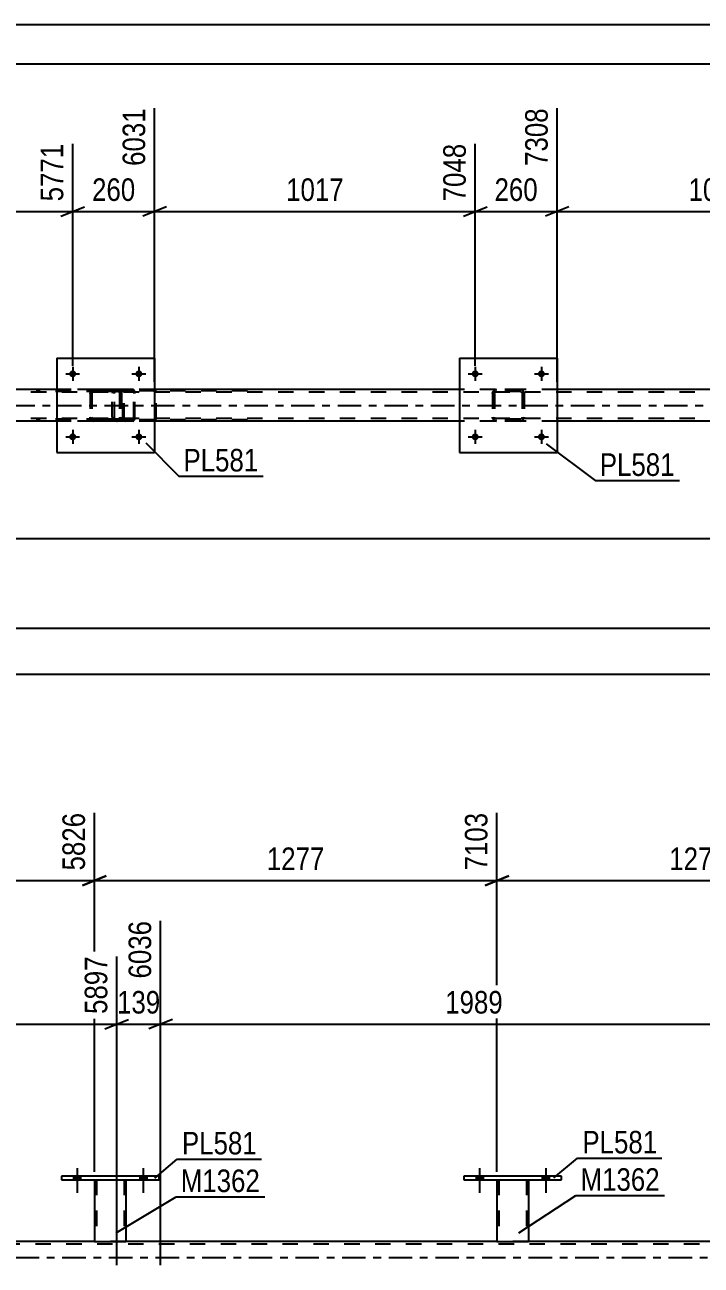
# Model space of a CAD drawing. Header units: millimetres. Extents: x 0 to 841, y 0 to 594.
# Drawn here: x 273.6 to 359.4, y 436.5 to 594 of the extents above; entities that cross this region are included whole.
import ezdxf

# ---------------------------------------------------------------- set-up
doc = ezdxf.new("R2010")
doc.units = ezdxf.units.MM
doc.linetypes.add('DXK_LINE_DOT2', pattern=[3.9198, 1.9599, -1.9599])
doc.linetypes.add('DXK_LINE_DOT3', pattern=[5.9187, 2.979, -0.9799, 0.9799, -0.9799])
doc.styles.add('Arial Narrow', font='ARIALN.TTF', dxfattribs={"height": 0.2})

# ---------------------------------------------------------------- blocks, each defined once
blk = doc.blocks.new('Unknown-318888194-1133 - 12715')
at = {"color": 5, "linetype": 'Continuous'}
for p, q in [((841, 594), (0, 594)), ((836, 589), (5, 589))]:
    blk.add_line(p, q, dxfattribs=at)
blk = doc.blocks.new('Part-318888194-5553 - 5449')
at = {"color": 7, "linetype": 'DXK_LINE_DOT2'}
for p, q in [((332.95, 547.21), (332.98, 547.4)), ((332.98, 547.4), (332.95, 547.21)), ((332.95, 547.21), (332.95, 544.17)), ((333.19, 547.21), (333.2, 547.3)), ((333.19, 547.21), (333.19, 544.17)), ((333.2, 547.3), (333.26, 547.38)), ((333.24, 547.66), (333.43, 547.69)), ((333.43, 547.69), (333.24, 547.66)), ((333.26, 547.38), (333.33, 547.43)), ((333.33, 547.43), (333.43, 547.45)), ((336.47, 547.69), (333.43, 547.69)), ((336.47, 547.45), (333.43, 547.45)), ((336.47, 547.69), (336.65, 547.66)), ((336.65, 547.66), (336.47, 547.69)), ((336.47, 547.45), (336.56, 547.43)), ((336.56, 547.43), (336.64, 547.38)), ((336.64, 547.38), (336.69, 547.3)), ((336.69, 547.3), (336.71, 547.21)), ((336.71, 547.21), (336.71, 544.17)), ((336.91, 547.4), (336.95, 547.21)), ((336.95, 547.21), (336.91, 547.4)), ((336.95, 547.21), (336.95, 544.17)), ((332.98, 543.99), (332.95, 544.17)), ((332.95, 544.17), (332.98, 543.99)), ((333.2, 544.08), (333.19, 544.17)), ((333.26, 544), (333.2, 544.08)), ((333.43, 543.69), (333.24, 543.73)), ((333.24, 543.73), (333.43, 543.69)), ((333.33, 543.95), (333.26, 544)), ((333.43, 543.93), (333.33, 543.95)), ((336.47, 543.93), (333.43, 543.93)), ((336.47, 543.69), (333.43, 543.69)), ((336.56, 543.95), (336.47, 543.93)), ((336.65, 543.73), (336.47, 543.69)), ((336.47, 543.69), (336.65, 543.73)), ((336.64, 544), (336.56, 543.95)), ((336.69, 544.08), (336.64, 544)), ((336.71, 544.17), (336.69, 544.08)), ((336.95, 544.17), (336.91, 543.99)), ((336.91, 543.99), (336.95, 544.17))]:
    blk.add_line(p, q, dxfattribs=at)
at = {"color": 7, "linetype": 'DXK_LINE_DOT3'}
blk.add_line((334.95, 545.69), (334.95, 545.69), dxfattribs=at)
at = {"color": 7, "linetype": 'DXK_LINE_DOT2'}
for centre, start, end in [((333.43, 547.21), 112.5, 157.5), ((333.43, 547.21), 112.5, 157.5), ((336.47, 547.21), 22.5, 67.5), ((336.47, 547.21), 22.5, 67.5), ((333.43, 544.17), 202.5, 247.5), ((333.43, 544.17), 202.5, 247.5), ((336.47, 544.17), 292.5, 337.5), ((336.47, 544.17), 292.5, 337.5)]:
    blk.add_arc(centre, 0.48, start, end, dxfattribs=at)
blk = doc.blocks.new('Bolt-318888194-5498 - 5449')
at = {"linetype": 'Continuous'}
for points in [[(280.1, 549.69, -1), (279.22, 549.69, -1)], [(288.5, 549.69, -1), (287.62, 549.69, -1)]]:
    blk.add_hatch(color=1, dxfattribs=at).paths.add_polyline_path(points)
at = {"color": 1, "linetype": 'Continuous'}
for p, q in [((278.78, 549.69), (280.54, 549.69)), ((279.66, 550.57), (279.66, 548.81)), ((287.18, 549.69), (288.94, 549.69)), ((288.06, 550.57), (288.06, 548.81))]:
    blk.add_line(p, q, dxfattribs=at)
blk = doc.blocks.new('Bolt-318888194-5499 - 5449')
at = {"linetype": 'Continuous'}
for points in [[(280.1, 541.69, -1), (279.22, 541.69, -1)], [(288.5, 541.69, -1), (287.62, 541.69, -1)]]:
    blk.add_hatch(color=1, dxfattribs=at).paths.add_polyline_path(points)
at = {"color": 1, "linetype": 'Continuous'}
for p, q in [((278.78, 541.69), (280.54, 541.69)), ((279.66, 542.57), (279.66, 540.81)), ((287.18, 541.69), (288.94, 541.69)), ((288.06, 542.57), (288.06, 540.81))]:
    blk.add_line(p, q, dxfattribs=at)
blk = doc.blocks.new('Bolt-318888194-5500 - 5449')
at = {"linetype": 'Continuous'}
for points in [[(331.19, 549.69, -1), (330.31, 549.69, -1)], [(339.59, 549.69, -1), (338.71, 549.69, -1)]]:
    blk.add_hatch(color=1, dxfattribs=at).paths.add_polyline_path(points)
at = {"color": 1, "linetype": 'Continuous'}
for p, q in [((329.87, 549.69), (331.63, 549.69)), ((330.75, 550.57), (330.75, 548.81)), ((338.27, 549.69), (340.03, 549.69)), ((339.15, 550.57), (339.15, 548.81))]:
    blk.add_line(p, q, dxfattribs=at)
blk = doc.blocks.new('Bolt-318888194-5501 - 5449')
at = {"linetype": 'Continuous'}
for points in [[(331.19, 541.69, -1), (330.31, 541.69, -1)], [(339.59, 541.69, -1), (338.71, 541.69, -1)]]:
    blk.add_hatch(color=1, dxfattribs=at).paths.add_polyline_path(points)
at = {"color": 1, "linetype": 'Continuous'}
for p, q in [((329.87, 541.69), (331.63, 541.69)), ((330.75, 542.57), (330.75, 540.81)), ((338.27, 541.69), (340.03, 541.69)), ((339.15, 542.57), (339.15, 540.81))]:
    blk.add_line(p, q, dxfattribs=at)
blk = doc.blocks.new('Part-318888194-5546 - 5449')
at = {"color": 2, "linetype": 'Continuous'}
for p, q in [((277.66, 551.69), (277.66, 539.69)), ((277.66, 551.69), (290.06, 551.69)), ((290.06, 551.69), (290.06, 539.69)), ((277.66, 539.69), (290.06, 539.69))]:
    blk.add_line(p, q, dxfattribs=at)
blk = doc.blocks.new('Part-318888194-5547 - 5449')
at = {"color": 7, "linetype": 'DXK_LINE_DOT2'}
for p, q in [((281.86, 547.21), (281.9, 547.4)), ((281.9, 547.4), (281.86, 547.21)), ((281.86, 547.21), (281.86, 544.17)), ((282.1, 547.21), (282.12, 547.3)), ((282.1, 547.21), (282.1, 544.17)), ((282.12, 547.3), (282.18, 547.38)), ((282.16, 547.66), (282.34, 547.69)), ((282.34, 547.69), (282.16, 547.66)), ((282.18, 547.38), (282.25, 547.43)), ((282.25, 547.43), (282.34, 547.45)), ((285.38, 547.69), (282.34, 547.69)), ((285.38, 547.45), (282.34, 547.45)), ((285.38, 547.69), (285.57, 547.66)), ((285.57, 547.66), (285.38, 547.69)), ((285.38, 547.45), (285.48, 547.43)), ((285.48, 547.43), (285.55, 547.38)), ((285.55, 547.38), (285.61, 547.3)), ((285.61, 547.3), (285.62, 547.21)), ((285.62, 547.21), (285.62, 544.17)), ((285.83, 547.4), (285.86, 547.21)), ((285.86, 547.21), (285.83, 547.4)), ((285.86, 547.21), (285.86, 544.17)), ((281.9, 543.99), (281.86, 544.17)), ((281.86, 544.17), (281.9, 543.99)), ((282.12, 544.08), (282.1, 544.17)), ((282.18, 544), (282.12, 544.08)), ((282.34, 543.69), (282.16, 543.73)), ((282.16, 543.73), (282.34, 543.69)), ((282.25, 543.95), (282.18, 544)), ((282.34, 543.93), (282.25, 543.95)), ((285.38, 543.93), (282.34, 543.93)), ((285.38, 543.69), (282.34, 543.69)), ((285.48, 543.95), (285.38, 543.93)), ((285.57, 543.73), (285.38, 543.69)), ((285.38, 543.69), (285.57, 543.73)), ((285.55, 544), (285.48, 543.95)), ((285.61, 544.08), (285.55, 544)), ((285.62, 544.17), (285.61, 544.08)), ((285.86, 544.17), (285.83, 543.99)), ((285.83, 543.99), (285.86, 544.17))]:
    blk.add_line(p, q, dxfattribs=at)
at = {"color": 7, "linetype": 'DXK_LINE_DOT3'}
blk.add_line((283.86, 545.69), (283.86, 545.69), dxfattribs=at)
at = {"color": 7, "linetype": 'DXK_LINE_DOT2'}
for centre, start, end in [((282.34, 547.21), 112.5, 157.5), ((282.34, 547.21), 112.5, 157.5), ((285.38, 547.21), 22.5, 67.5), ((285.38, 547.21), 22.5, 67.5), ((282.34, 544.17), 202.5, 247.5), ((282.34, 544.17), 202.5, 247.5), ((285.38, 544.17), 292.5, 337.5), ((285.38, 544.17), 292.5, 337.5)]:
    blk.add_arc(centre, 0.48, start, end, dxfattribs=at)
blk = doc.blocks.new('Part-318888194-5552 - 5449')
at = {"color": 2, "linetype": 'Continuous'}
for p, q in [((328.75, 551.69), (328.75, 539.69)), ((328.75, 551.69), (341.15, 551.69)), ((341.15, 551.69), (341.15, 539.69)), ((328.75, 539.69), (341.15, 539.69))]:
    blk.add_line(p, q, dxfattribs=at)
blk = doc.blocks.new('Part-318888194-5624 - 5449')
at = {"color": 7, "linetype": 'DXK_LINE_DOT2'}
for p, q in [((287.29, 547.69), (275.01, 547.69)), ((287.29, 547.45), (275.01, 547.45)), ((284.72, 547.35), (284.69, 547.21)), ((284.69, 544.17), (284.69, 547.21)), ((284.73, 547.4), (284.72, 547.35)), ((284.95, 547.21), (284.96, 547.3)), ((284.95, 544.17), (284.95, 547.21)), ((284.96, 547.3), (285.02, 547.38)), ((285.2, 547.69), (285, 547.66)), ((285.02, 547.38), (285.1, 547.43)), ((285.1, 547.43), (285.2, 547.45)), ((286.01, 547.69), (286.01, 547.45)), ((287.39, 547.66), (287.29, 547.69)), ((287.29, 547.45), (287.34, 547.43)), ((287.34, 547.43), (287.38, 547.38)), ((287.38, 547.38), (287.41, 547.3)), ((287.48, 547.55), (287.39, 547.66)), ((287.41, 547.3), (287.42, 547.21)), ((287.42, 544.17), (287.42, 547.21)), ((287.54, 547.4), (287.48, 547.55)), ((287.56, 547.21), (287.54, 547.4)), ((287.56, 544.17), (287.56, 547.21)), ((287.29, 543.93), (275.01, 543.93)), ((287.29, 543.69), (275.01, 543.69)), ((284.69, 544.17), (284.71, 544.11)), ((284.71, 544.11), (284.73, 543.99)), ((284.96, 544.08), (284.95, 544.17)), ((285.02, 544), (284.96, 544.08)), ((285, 543.73), (285.2, 543.69)), ((285.1, 543.95), (285.02, 544)), ((285.2, 543.93), (285.1, 543.95)), ((286.01, 543.69), (286.01, 543.93)), ((287.34, 543.95), (287.29, 543.93)), ((287.29, 543.69), (287.39, 543.73)), ((287.38, 544), (287.34, 543.95)), ((287.41, 544.08), (287.38, 544)), ((287.39, 543.73), (287.48, 543.83)), ((287.42, 544.17), (287.41, 544.08)), ((287.48, 543.83), (287.49, 543.86)), ((287.49, 543.86), (287.54, 543.99)), ((287.54, 543.99), (287.56, 544.17))]:
    blk.add_line(p, q, dxfattribs=at)
for centre, start, end in [((285.18, 547.2), 111.1941, 156.1506), ((285.18, 544.19), 203.8494, 248.8059)]:
    blk.add_arc(centre, 0.492, start, end, dxfattribs=at)
blk = doc.blocks.new('Part-318888194-5625 - 5449')
at = {"color": 7, "linetype": 'DXK_LINE_DOT2'}
for p, q in [((286.04, 547.49), (286.01, 547.37)), ((286.01, 544.01), (286.01, 547.37)), ((286.18, 547.37), (286.19, 547.43)), ((286.18, 544.01), (286.18, 547.37)), ((286.19, 547.43), (286.23, 547.49)), ((286.35, 547.69), (286.22, 547.67)), ((286.23, 547.49), (286.29, 547.52)), ((286.29, 547.52), (286.35, 547.53)), ((301.83, 547.69), (286.35, 547.69)), ((301.83, 547.53), (286.35, 547.53)), ((290.06, 547.67), (289.93, 547.69)), ((289.93, 547.53), (289.99, 547.52)), ((289.99, 547.52), (290.05, 547.49)), ((290.05, 547.49), (290.09, 547.43)), ((290.09, 547.43), (290.1, 547.37)), ((290.1, 544.01), (290.1, 547.37)), ((290.27, 547.37), (290.24, 547.49)), ((290.27, 544.01), (290.27, 547.37)), ((286.01, 544.01), (286.04, 543.89)), ((286.19, 543.95), (286.18, 544.01)), ((286.23, 543.9), (286.19, 543.95)), ((286.22, 543.72), (286.35, 543.69)), ((286.29, 543.86), (286.23, 543.9)), ((286.35, 543.85), (286.29, 543.86)), ((301.83, 543.85), (286.35, 543.85)), ((301.83, 543.69), (286.35, 543.69)), ((289.99, 543.86), (289.93, 543.85)), ((289.93, 543.69), (290.06, 543.72)), ((290.05, 543.9), (289.99, 543.86)), ((290.09, 543.95), (290.05, 543.9)), ((290.1, 544.01), (290.09, 543.95)), ((290.24, 543.89), (290.27, 544.01))]:
    blk.add_line(p, q, dxfattribs=at)
for centre, start, end in [((286.34, 547.36), 110.7583, 155.68), ((289.94, 547.36), 24.32, 69.2417), ((286.34, 544.03), 204.32, 249.2417), ((289.94, 544.03), 290.7583, 335.68)]:
    blk.add_arc(centre, 0.331, start, end, dxfattribs=at)
blk = doc.blocks.new('Part-318888194-5688 - 5449')
at = {"color": 7, "linetype": 'DXK_LINE_DOT2'}
for p, q in [((770.22, 547.37), (106.14, 547.37)), ((290.06, 547.69), (277.66, 547.69)), ((341.15, 547.69), (328.75, 547.69)), ((770.22, 544.01), (106.14, 544.01)), ((290.06, 543.69), (277.66, 543.69)), ((341.15, 543.69), (328.75, 543.69))]:
    blk.add_line(p, q, dxfattribs=at)
at = {"color": 2, "linetype": 'Continuous'}
for p, q in [((277.66, 547.69), (238.98, 547.69)), ((328.75, 547.69), (290.06, 547.69)), ((379.83, 547.69), (341.15, 547.69)), ((277.66, 543.69), (238.98, 543.69)), ((328.75, 543.69), (290.06, 543.69)), ((379.83, 543.69), (341.15, 543.69))]:
    blk.add_line(p, q, dxfattribs=at)
at = {"color": 7, "linetype": 'DXK_LINE_DOT3'}
blk.add_line((106.14, 545.69), (770.22, 545.69), dxfattribs=at)
blk = doc.blocks.new('Bolt-318888194-3653 - 3642')
at = {"linetype": 'Continuous'}
for points in [[(330.86, 447.37), (331.74, 447.37), (331.74, 447.85), (330.86, 447.85)], [(339.26, 447.37), (340.14, 447.37), (340.14, 447.85), (339.26, 447.85)]]:
    blk.add_hatch(color=1, dxfattribs=at).paths.add_polyline_path(points)
at = {"color": 1, "linetype": 'Continuous'}
for p, q in [((331.3, 448.85), (331.3, 445.73)), ((339.7, 448.85), (339.7, 445.73)), ((330.86, 447.85), (330.86, 447.37)), ((331.74, 447.85), (331.74, 447.37)), ((339.26, 447.85), (339.26, 447.37)), ((340.14, 447.85), (340.14, 447.37))]:
    blk.add_line(p, q, dxfattribs=at)
blk = doc.blocks.new('Bolt-318888194-3652 - 3642')
at = {"linetype": 'Continuous'}
for points in [[(330.86, 447.37), (331.74, 447.37), (331.74, 447.85), (330.86, 447.85)], [(339.26, 447.37), (340.14, 447.37), (340.14, 447.85), (339.26, 447.85)]]:
    blk.add_hatch(color=1, dxfattribs=at).paths.add_polyline_path(points)
at = {"color": 1, "linetype": 'Continuous'}
for p, q in [((331.3, 448.85), (331.3, 445.73)), ((339.7, 448.85), (339.7, 445.73)), ((330.86, 447.85), (330.86, 447.37)), ((331.74, 447.85), (331.74, 447.37)), ((339.26, 447.85), (339.26, 447.37)), ((340.14, 447.85), (340.14, 447.37))]:
    blk.add_line(p, q, dxfattribs=at)
blk = doc.blocks.new('Bolt-318888194-3654 - 3642')
at = {"linetype": 'Continuous'}
for points in [[(279.78, 447.37), (280.66, 447.37), (280.66, 447.85), (279.78, 447.85)], [(288.18, 447.37), (289.06, 447.37), (289.06, 447.85), (288.18, 447.85)]]:
    blk.add_hatch(color=1, dxfattribs=at).paths.add_polyline_path(points)
at = {"color": 1, "linetype": 'Continuous'}
for p, q in [((280.22, 448.85), (280.22, 445.73)), ((288.62, 448.85), (288.62, 445.73)), ((279.78, 447.85), (279.78, 447.37)), ((280.66, 447.85), (280.66, 447.37)), ((288.18, 447.85), (288.18, 447.37)), ((289.06, 447.85), (289.06, 447.37))]:
    blk.add_line(p, q, dxfattribs=at)
blk = doc.blocks.new('Bolt-318888194-3655 - 3642')
at = {"linetype": 'Continuous'}
for points in [[(279.78, 447.37), (280.66, 447.37), (280.66, 447.85), (279.78, 447.85)], [(288.18, 447.37), (289.06, 447.37), (289.06, 447.85), (288.18, 447.85)]]:
    blk.add_hatch(color=1, dxfattribs=at).paths.add_polyline_path(points)
at = {"color": 1, "linetype": 'Continuous'}
for p, q in [((280.22, 448.85), (280.22, 445.73)), ((288.62, 448.85), (288.62, 445.73)), ((279.78, 447.85), (279.78, 447.37)), ((280.66, 447.85), (280.66, 447.37)), ((288.18, 447.85), (288.18, 447.37)), ((289.06, 447.85), (289.06, 447.37))]:
    blk.add_line(p, q, dxfattribs=at)
blk = doc.blocks.new('Part-318888194-3741 - 3642')
at = {"color": 2, "linetype": 'Continuous'}
for p, q in [((278.22, 447.85), (278.22, 447.37)), ((290.62, 447.85), (278.22, 447.85)), ((278.22, 447.37), (290.62, 447.37)), ((290.62, 447.37), (290.62, 447.85))]:
    blk.add_line(p, q, dxfattribs=at)
blk = doc.blocks.new('Part-318888194-3786 - 3642')
at = {"color": 7, "linetype": 'DXK_LINE_DOT2'}
for p, q in [((333.5, 447.38), (337.5, 447.38)), ((333.5, 447.37), (333.5, 447.38)), ((333.5, 447.38), (333.5, 447.37)), ((333.74, 447.38), (333.74, 439.53)), ((337.26, 447.38), (337.26, 439.53)), ((337.5, 447.38), (337.5, 447.37)), ((337.5, 447.37), (337.5, 447.38)), ((337.2, 439.53), (337.24, 439.53)), ((337.2, 439.53), (337.24, 439.53)), ((337.24, 439.53), (337.26, 439.53)), ((337.24, 439.53), (337.26, 439.53))]:
    blk.add_line(p, q, dxfattribs=at)
at = {"color": 2, "linetype": 'Continuous'}
for p, q in [((333.5, 447.37), (333.5, 439.53)), ((337.5, 447.37), (337.5, 439.53)), ((333.5, 439.53), (337.5, 439.53))]:
    blk.add_line(p, q, dxfattribs=at)
blk = doc.blocks.new('Part-318888194-3791 - 3642')
at = {"color": 2, "linetype": 'Continuous'}
for p, q in [((329.3, 447.85), (329.3, 447.37)), ((341.7, 447.85), (329.3, 447.85)), ((329.3, 447.37), (341.7, 447.37)), ((341.7, 447.37), (341.7, 447.85))]:
    blk.add_line(p, q, dxfattribs=at)
blk = doc.blocks.new('Part-318888194-3796 - 3642')
at = {"color": 7, "linetype": 'DXK_LINE_DOT2'}
for p, q in [((282.42, 447.38), (286.42, 447.38)), ((282.42, 447.37), (282.42, 447.38)), ((282.42, 447.38), (282.42, 447.37)), ((282.66, 447.38), (282.66, 439.53)), ((286.18, 447.38), (286.18, 439.53)), ((286.42, 447.38), (286.42, 447.37)), ((286.42, 447.37), (286.42, 447.38)), ((286.12, 439.53), (286.16, 439.53)), ((286.12, 439.53), (286.16, 439.53)), ((286.16, 439.53), (286.18, 439.53)), ((286.16, 439.53), (286.18, 439.53))]:
    blk.add_line(p, q, dxfattribs=at)
at = {"color": 2, "linetype": 'Continuous'}
for p, q in [((282.42, 447.37), (282.42, 439.53)), ((286.42, 447.37), (286.42, 439.53)), ((282.42, 439.53), (286.42, 439.53))]:
    blk.add_line(p, q, dxfattribs=at)
blk = doc.blocks.new('Part-318888194-4037 - 3642')
at = {"color": 2, "linetype": 'Continuous'}
for p, q in [((282.42, 439.53), (235.34, 439.53)), ((333.5, 439.53), (286.42, 439.53)), ((384.58, 439.53), (337.5, 439.53))]:
    blk.add_line(p, q, dxfattribs=at)
at = {"color": 7, "linetype": 'DXK_LINE_DOT2'}
for p, q in [((286.42, 439.53), (282.42, 439.53)), ((337.5, 439.53), (333.5, 439.53)), ((770.78, 439.21), (106.7, 439.21))]:
    blk.add_line(p, q, dxfattribs=at)
at = {"color": 7, "linetype": 'DXK_LINE_DOT3'}
blk.add_line((106.7, 437.53), (770.78, 437.53), dxfattribs=at)
blk = doc.blocks.new('StraightDimension-318888194-11091 - 5449')
at = {"color": 7, "linetype": 'Continuous'}
for p, q in [((341.15, 548.69), (341.15, 583.41)), ((330.75, 550.69), (330.75, 578.91)), ((329.25, 569.69), (332.25, 570.89)), ((330.75, 570.29), (341.15, 570.29)), ((342.65, 570.89), (339.65, 569.69))]:
    blk.add_line(p, q, dxfattribs=at)
at = {"color": 0}
blk.add_wipeout([(339.29, 571.04), (339.29, 575.24), (332.6, 575.24), (332.6, 571.04)], dxfattribs=at)
at = {"color": 3, "style": 'Arial Narrow'}
blk.add_text('260', height=2.863, dxfattribs=at).set_placement((333.2, 571.64))
at = {"color": 0, "linetype": 'Continuous'}
blk.add_wipeout([(340.55, 584.01), (336.35, 584.01), (336.35, 575.49), (340.55, 575.49)], dxfattribs=at)
at = {"color": 3, "linetype": 'Continuous', "style": 'Arial Narrow'}
blk.add_text('7308', height=2.863, rotation=90.0002, dxfattribs=at).set_placement((339.95, 576.09))
blk = doc.blocks.new('StraightDimension-318888194-6317 - 5449')
at = {"color": 7, "linetype": 'Continuous'}
blk.add_line((64.22, 517.39), (770.22, 517.39), dxfattribs=at)
blk = doc.blocks.new('StraightDimension-318888194-6338 - 5449')
at = {"color": 7, "linetype": 'Continuous'}
blk.add_line((63.58, 511.57), (770.86, 511.57), dxfattribs=at)
blk = doc.blocks.new('StraightDimension-318888194-6380 - 5449')
at = {"color": 7, "linetype": 'Continuous'}
blk.add_line((64.22, 528.8), (714.85, 528.8), dxfattribs=at)
blk = doc.blocks.new('StraightDimension-318888194-11090 - 5449')
at = {"color": 7, "linetype": 'Continuous'}
for p, q in [((341.15, 548.69), (341.15, 583.41)), ((381.83, 550.69), (381.83, 578.91)), ((342.65, 570.89), (339.65, 569.69)), ((341.15, 570.29), (381.83, 570.29)), ((380.33, 569.69), (383.33, 570.89))]:
    blk.add_line(p, q, dxfattribs=at)
at = {"color": 0, "linetype": 'Continuous'}
blk.add_wipeout([(381.23, 579.51), (377.03, 579.51), (377.03, 570.99), (381.23, 570.99)], dxfattribs=at)
at = {"color": 0}
blk.add_wipeout([(365.74, 571.04), (365.74, 575.24), (357.23, 575.24), (357.23, 571.04)], dxfattribs=at)
at = {"color": 3, "linetype": 'Continuous', "style": 'Arial Narrow'}
blk.add_text('8325', height=2.863, rotation=90.0002, dxfattribs=at).set_placement((380.63, 571.59))
at = {"color": 3, "style": 'Arial Narrow'}
blk.add_text('1017', height=2.863, dxfattribs=at).set_placement((357.83, 571.64))
blk = doc.blocks.new('StraightDimension-318888194-11092 - 5449')
at = {"color": 7, "linetype": 'Continuous'}
for p, q in [((290.06, 548.69), (290.06, 583.41)), ((330.75, 550.69), (330.75, 578.91)), ((291.56, 570.89), (288.56, 569.69)), ((290.06, 570.29), (330.75, 570.29)), ((329.25, 569.69), (332.25, 570.89))]:
    blk.add_line(p, q, dxfattribs=at)
at = {"color": 0, "linetype": 'Continuous'}
blk.add_wipeout([(330.15, 579.51), (325.95, 579.51), (325.95, 570.99), (330.15, 570.99)], dxfattribs=at)
at = {"color": 0}
blk.add_wipeout([(314.66, 571.04), (314.66, 575.24), (306.15, 575.24), (306.15, 571.04)], dxfattribs=at)
at = {"color": 3, "linetype": 'Continuous', "style": 'Arial Narrow'}
blk.add_text('7048', height=2.863, rotation=90.0002, dxfattribs=at).set_placement((329.55, 571.59))
at = {"color": 3, "style": 'Arial Narrow'}
blk.add_text('1017', height=2.863, dxfattribs=at).set_placement((306.75, 571.64))
blk = doc.blocks.new('StraightDimension-318888194-11093 - 5449')
at = {"color": 7, "linetype": 'Continuous'}
for p, q in [((290.06, 548.69), (290.06, 583.41)), ((279.66, 550.69), (279.66, 578.91)), ((278.16, 569.69), (281.16, 570.89)), ((279.66, 570.29), (290.06, 570.29)), ((291.56, 570.89), (288.56, 569.69))]:
    blk.add_line(p, q, dxfattribs=at)
at = {"color": 0}
blk.add_wipeout([(288.21, 571.04), (288.21, 575.24), (281.52, 575.24), (281.52, 571.04)], dxfattribs=at)
at = {"color": 3, "style": 'Arial Narrow'}
blk.add_text('260', height=2.863, dxfattribs=at).set_placement((282.12, 571.64))
at = {"color": 0, "linetype": 'Continuous'}
blk.add_wipeout([(289.46, 584.01), (285.26, 584.01), (285.26, 575.49), (289.46, 575.49)], dxfattribs=at)
at = {"color": 3, "linetype": 'Continuous', "style": 'Arial Narrow'}
blk.add_text('6031', height=2.863, rotation=90.0002, dxfattribs=at).set_placement((288.86, 576.09))
blk = doc.blocks.new('StraightDimension-318888194-11094 - 5449')
at = {"color": 7, "linetype": 'Continuous'}
for p, q in [((238.98, 548.69), (238.98, 583.41)), ((279.66, 550.69), (279.66, 578.91)), ((240.48, 570.89), (237.48, 569.69)), ((238.98, 570.29), (279.66, 570.29)), ((278.16, 569.69), (281.16, 570.89))]:
    blk.add_line(p, q, dxfattribs=at)
at = {"color": 0, "linetype": 'Continuous'}
blk.add_wipeout([(279.06, 579.51), (274.86, 579.51), (274.86, 570.99), (279.06, 570.99)], dxfattribs=at)
at = {"color": 0}
blk.add_wipeout([(263.58, 571.04), (263.58, 575.24), (255.07, 575.24), (255.07, 571.04)], dxfattribs=at)
at = {"color": 3, "linetype": 'Continuous', "style": 'Arial Narrow'}
blk.add_text('5771', height=2.863, rotation=90.0002, dxfattribs=at).set_placement((278.46, 571.59))
at = {"color": 3, "style": 'Arial Narrow'}
blk.add_text('1017', height=2.863, dxfattribs=at).set_placement((255.67, 571.64))
blk = doc.blocks.new('StraightDimension-318888194-4986 - 3642')
at = {"color": 7, "linetype": 'Continuous'}
for p, q in [((282.42, 448.38), (282.42, 493.96)), ((333.5, 448.38), (333.5, 493.96)), ((283.92, 485.95), (280.92, 484.75)), ((282.42, 485.35), (333.5, 485.35)), ((332, 484.75), (335, 485.95))]:
    blk.add_line(p, q, dxfattribs=at)
at = {"color": 0, "linetype": 'Continuous'}
blk.add_wipeout([(332.9, 494.56), (328.7, 494.56), (328.7, 486.05), (332.9, 486.05)], dxfattribs=at)
at = {"color": 0}
blk.add_wipeout([(312.21, 486.1), (312.21, 490.3), (303.7, 490.3), (303.7, 486.1)], dxfattribs=at)
at = {"color": 3, "linetype": 'Continuous', "style": 'Arial Narrow'}
blk.add_text('7103', height=2.863, rotation=90.0002, dxfattribs=at).set_placement((332.3, 486.65))
at = {"color": 3, "style": 'Arial Narrow'}
blk.add_text('1277', height=2.863, dxfattribs=at).set_placement((304.3, 486.7))
blk = doc.blocks.new('StraightDimension-318888194-12073 - 3642')
at = {"color": 7, "linetype": 'Continuous'}
for p, q in [((290.82, 436.53), (290.82, 480.24)), ((285.25, 436.53), (285.25, 475.74)), ((283.75, 466.53), (286.75, 467.73)), ((292.32, 467.73), (289.32, 466.53)), ((285.25, 467.13), (290.82, 467.13))]:
    blk.add_line(p, q, dxfattribs=at)
at = {"color": 0}
blk.add_wipeout([(291.38, 467.88), (291.38, 472.08), (284.69, 472.08), (284.69, 467.88)], dxfattribs=at)
at = {"color": 3, "style": 'Arial Narrow'}
blk.add_text('139', height=2.863, dxfattribs=at).set_placement((285.29, 468.48))
at = {"color": 0, "linetype": 'Continuous'}
blk.add_wipeout([(290.22, 480.84), (286.02, 480.84), (286.02, 472.33), (290.22, 472.33)], dxfattribs=at)
at = {"color": 3, "linetype": 'Continuous', "style": 'Arial Narrow'}
blk.add_text('6036', height=2.863, rotation=90.0002, dxfattribs=at).set_placement((289.62, 472.93))
blk = doc.blocks.new('StraightDimension-318888194-4996 - 3642')
at = {"color": 7, "linetype": 'Continuous'}
for p, q in [((231.34, 448.38), (231.34, 493.96)), ((282.42, 448.38), (282.42, 493.96)), ((232.84, 485.95), (229.84, 484.75)), ((231.34, 485.35), (282.42, 485.35)), ((280.92, 484.75), (283.92, 485.95))]:
    blk.add_line(p, q, dxfattribs=at)
at = {"color": 0, "linetype": 'Continuous'}
blk.add_wipeout([(281.82, 494.56), (277.62, 494.56), (277.62, 486.05), (281.82, 486.05)], dxfattribs=at)
at = {"color": 0}
blk.add_wipeout([(261.13, 486.1), (261.13, 490.3), (252.62, 490.3), (252.62, 486.1)], dxfattribs=at)
at = {"color": 3, "linetype": 'Continuous', "style": 'Arial Narrow'}
blk.add_text('5826', height=2.863, rotation=90.0002, dxfattribs=at).set_placement((281.22, 486.65))
at = {"color": 3, "style": 'Arial Narrow'}
blk.add_text('1277', height=2.863, dxfattribs=at).set_placement((253.22, 486.7))
blk = doc.blocks.new('StraightDimension-318888194-4976 - 3642')
at = {"color": 7, "linetype": 'Continuous'}
for p, q in [((333.5, 448.38), (333.5, 493.96)), ((384.58, 448.38), (384.58, 493.96)), ((335, 485.95), (332, 484.75)), ((333.5, 485.35), (384.58, 485.35)), ((383.08, 484.75), (386.08, 485.95))]:
    blk.add_line(p, q, dxfattribs=at)
at = {"color": 0, "linetype": 'Continuous'}
blk.add_wipeout([(383.98, 494.56), (379.78, 494.56), (379.78, 486.05), (383.98, 486.05)], dxfattribs=at)
at = {"color": 0}
blk.add_wipeout([(363.3, 486.1), (363.3, 490.3), (354.78, 490.3), (354.78, 486.1)], dxfattribs=at)
at = {"color": 3, "linetype": 'Continuous', "style": 'Arial Narrow'}
blk.add_text('8380', height=2.863, rotation=90.0002, dxfattribs=at).set_placement((383.38, 486.65))
at = {"color": 3, "style": 'Arial Narrow'}
blk.add_text('1277', height=2.863, dxfattribs=at).set_placement((355.38, 486.7))
blk = doc.blocks.new('StraightDimension-318888194-12072 - 3642')
at = {"color": 7, "linetype": 'Continuous'}
for p, q in [((290.82, 436.53), (290.82, 480.24)), ((370.38, 436.53), (370.38, 475.74)), ((292.32, 467.73), (289.32, 466.53)), ((368.88, 466.53), (371.88, 467.73)), ((290.82, 467.13), (370.38, 467.13))]:
    blk.add_line(p, q, dxfattribs=at)
at = {"color": 0, "linetype": 'Continuous'}
blk.add_wipeout([(369.78, 476.34), (365.58, 476.34), (365.58, 467.83), (369.78, 467.83)], dxfattribs=at)
at = {"color": 0}
blk.add_wipeout([(334.86, 467.88), (334.86, 472.08), (326.34, 472.08), (326.34, 467.88)], dxfattribs=at)
at = {"color": 3, "linetype": 'Continuous', "style": 'Arial Narrow'}
blk.add_text('8025', height=2.863, rotation=90.0002, dxfattribs=at).set_placement((369.18, 468.43))
at = {"color": 3, "style": 'Arial Narrow'}
blk.add_text('1989', height=2.863, dxfattribs=at).set_placement((326.94, 468.48))
blk = doc.blocks.new('StraightDimension-318888194-12074 - 3642')
at = {"color": 7, "linetype": 'Continuous'}
for p, q in [((205.69, 436.53), (205.69, 480.24)), ((285.25, 436.53), (285.25, 475.74)), ((207.19, 467.73), (204.19, 466.53)), ((283.75, 466.53), (286.75, 467.73)), ((205.69, 467.13), (285.25, 467.13))]:
    blk.add_line(p, q, dxfattribs=at)
at = {"color": 0, "linetype": 'Continuous'}
blk.add_wipeout([(284.65, 476.34), (280.45, 476.34), (280.45, 467.83), (284.65, 467.83)], dxfattribs=at)
at = {"color": 0}
blk.add_wipeout([(249.72, 467.88), (249.72, 472.08), (241.21, 472.08), (241.21, 467.88)], dxfattribs=at)
at = {"color": 3, "linetype": 'Continuous', "style": 'Arial Narrow'}
blk.add_text('5897', height=2.863, rotation=90.0002, dxfattribs=at).set_placement((284.05, 468.43))
at = {"color": 3, "style": 'Arial Narrow'}
blk.add_text('1989', height=2.863, dxfattribs=at).set_placement((241.81, 468.48))
blk = doc.blocks.new('Mark-318888194-5542 - 5449')
at = {"color": 0}
blk.add_wipeout([(303.22, 537.3), (303.22, 540.3), (293.72, 540.3), (293.72, 537.3)], dxfattribs=at)
blk.add_wipeout([(303.22, 537.3), (303.22, 540.3), (293.72, 540.3), (293.72, 537.3)], dxfattribs=at)
at = {"color": 30, "linetype": 'Continuous'}
for p, q in [((288.94, 540.94), (293.12, 536.7)), ((293.12, 536.7), (303.82, 536.7))]:
    blk.add_line(p, q, dxfattribs=at)
at = {"color": 3, "style": 'Arial Narrow'}
blk.add_text('PL581', height=2.863, dxfattribs=at).set_placement((293.72, 537.3))
blk = doc.blocks.new('Mark-318888194-5548 - 5449')
at = {"color": 0}
blk.add_wipeout([(356.06, 536.73), (356.06, 539.73), (346.56, 539.73), (346.56, 536.73)], dxfattribs=at)
blk.add_wipeout([(356.06, 536.73), (356.06, 539.73), (346.56, 539.73), (346.56, 536.73)], dxfattribs=at)
at = {"color": 30, "linetype": 'Continuous'}
for p, q in [((339.75, 540.81), (345.96, 536.13)), ((345.96, 536.13), (356.66, 536.13))]:
    blk.add_line(p, q, dxfattribs=at)
at = {"color": 3, "style": 'Arial Narrow'}
blk.add_text('PL581', height=2.863, dxfattribs=at).set_placement((346.56, 536.73))
blk = doc.blocks.new('Mark-318888194-3737 - 3642')
at = {"color": 0}
blk.add_wipeout([(303.03, 450.6), (303.03, 453.6), (293.53, 453.6), (293.53, 450.6)], dxfattribs=at)
blk.add_wipeout([(303.03, 450.6), (303.03, 453.6), (293.53, 453.6), (293.53, 450.6)], dxfattribs=at)
at = {"color": 30, "linetype": 'Continuous'}
for p, q in [((290.07, 447.58), (292.93, 450)), ((292.93, 450), (303.63, 450))]:
    blk.add_line(p, q, dxfattribs=at)
at = {"color": 3, "style": 'Arial Narrow'}
blk.add_text('PL581', height=2.863, dxfattribs=at).set_placement((293.53, 450.6))
blk = doc.blocks.new('Mark-318888194-3782 - 3642')
at = {"color": 0}
blk.add_wipeout([(354.18, 445.98), (354.18, 448.98), (344.12, 448.98), (344.12, 445.98)], dxfattribs=at)
blk.add_wipeout([(354.18, 445.98), (354.18, 448.98), (344.12, 448.98), (344.12, 445.98)], dxfattribs=at)
at = {"color": 30, "linetype": 'Continuous'}
for p, q in [((336.27, 440.64), (343.52, 445.38)), ((343.52, 445.38), (354.78, 445.38))]:
    blk.add_line(p, q, dxfattribs=at)
at = {"color": 3, "style": 'Arial Narrow'}
blk.add_text('M1362', height=2.863, dxfattribs=at).set_placement((344.12, 445.98))
blk = doc.blocks.new('Mark-318888194-3787 - 3642')
at = {"color": 0}
blk.add_wipeout([(353.85, 450.72), (353.85, 453.72), (344.35, 453.72), (344.35, 450.72)], dxfattribs=at)
blk.add_wipeout([(353.85, 450.72), (353.85, 453.72), (344.35, 453.72), (344.35, 450.72)], dxfattribs=at)
at = {"color": 30, "linetype": 'Continuous'}
for p, q in [((340.72, 447.61), (343.75, 450.12)), ((343.75, 450.12), (354.45, 450.12))]:
    blk.add_line(p, q, dxfattribs=at)
at = {"color": 3, "style": 'Arial Narrow'}
blk.add_text('PL581', height=2.863, dxfattribs=at).set_placement((344.35, 450.72))
blk = doc.blocks.new('Mark-318888194-3792 - 3642')
at = {"color": 0}
blk.add_wipeout([(303.43, 445.82), (303.43, 448.82), (293.38, 448.82), (293.38, 445.82)], dxfattribs=at)
blk.add_wipeout([(303.43, 445.82), (303.43, 448.82), (293.38, 448.82), (293.38, 445.82)], dxfattribs=at)
at = {"color": 30, "linetype": 'Continuous'}
for p, q in [((285.19, 440.64), (292.78, 445.22)), ((292.78, 445.22), (304.03, 445.22))]:
    blk.add_line(p, q, dxfattribs=at)
at = {"color": 3, "style": 'Arial Narrow'}
blk.add_text('M1362', height=2.863, dxfattribs=at).set_placement((293.38, 445.82))

msp = doc.modelspace()

# ---------------------------------------------------------------- block references
for name in ['Unknown-318888194-1133 - 12715', 'Part-318888194-5546 - 5449', 'Part-318888194-5552 - 5449', 'Part-318888194-5688 - 5449', 'Bolt-318888194-5498 - 5449', 'Bolt-318888194-5500 - 5449', 'Part-318888194-5624 - 5449', 'Part-318888194-5547 - 5449', 'Part-318888194-5625 - 5449', 'Part-318888194-5553 - 5449', 'Bolt-318888194-5499 - 5449', 'Bolt-318888194-5501 - 5449', 'Bolt-318888194-3654 - 3642', 'Bolt-318888194-3655 - 3642', 'Bolt-318888194-3653 - 3642', 'Bolt-318888194-3652 - 3642', 'Part-318888194-3741 - 3642', 'Part-318888194-3796 - 3642', 'Part-318888194-3791 - 3642', 'Part-318888194-3786 - 3642', 'Part-318888194-4037 - 3642']:
    msp.add_blockref(name, (0, 0))

# ---------------------------------------------------------------- next in the draw order: block references
for name in ['StraightDimension-318888194-11091 - 5449', 'StraightDimension-318888194-6317 - 5449', 'StraightDimension-318888194-4986 - 3642']:
    msp.add_blockref(name, (0, 0))

# ---------------------------------------------------------------- next in the draw order: block references
for name in ['StraightDimension-318888194-11092 - 5449', 'StraightDimension-318888194-11090 - 5449', 'StraightDimension-318888194-6338 - 5449', 'StraightDimension-318888194-4976 - 3642', 'StraightDimension-318888194-12073 - 3642']:
    msp.add_blockref(name, (0, 0))

# ---------------------------------------------------------------- next in the draw order: block references
for name in ['StraightDimension-318888194-11093 - 5449', 'StraightDimension-318888194-6380 - 5449', 'StraightDimension-318888194-4996 - 3642', 'StraightDimension-318888194-12072 - 3642']:
    msp.add_blockref(name, (0, 0))

# ---------------------------------------------------------------- next in the draw order: block references
for name in ['StraightDimension-318888194-11094 - 5449', 'Mark-318888194-5542 - 5449', 'Mark-318888194-5548 - 5449', 'StraightDimension-318888194-12074 - 3642', 'Mark-318888194-3737 - 3642', 'Mark-318888194-3782 - 3642']:
    msp.add_blockref(name, (0, 0))

# ---------------------------------------------------------------- next in the draw order: block references
for name in ['Mark-318888194-3787 - 3642', 'Mark-318888194-3792 - 3642']:
    msp.add_blockref(name, (0, 0))

doc.saveas('drawing.dxf')
